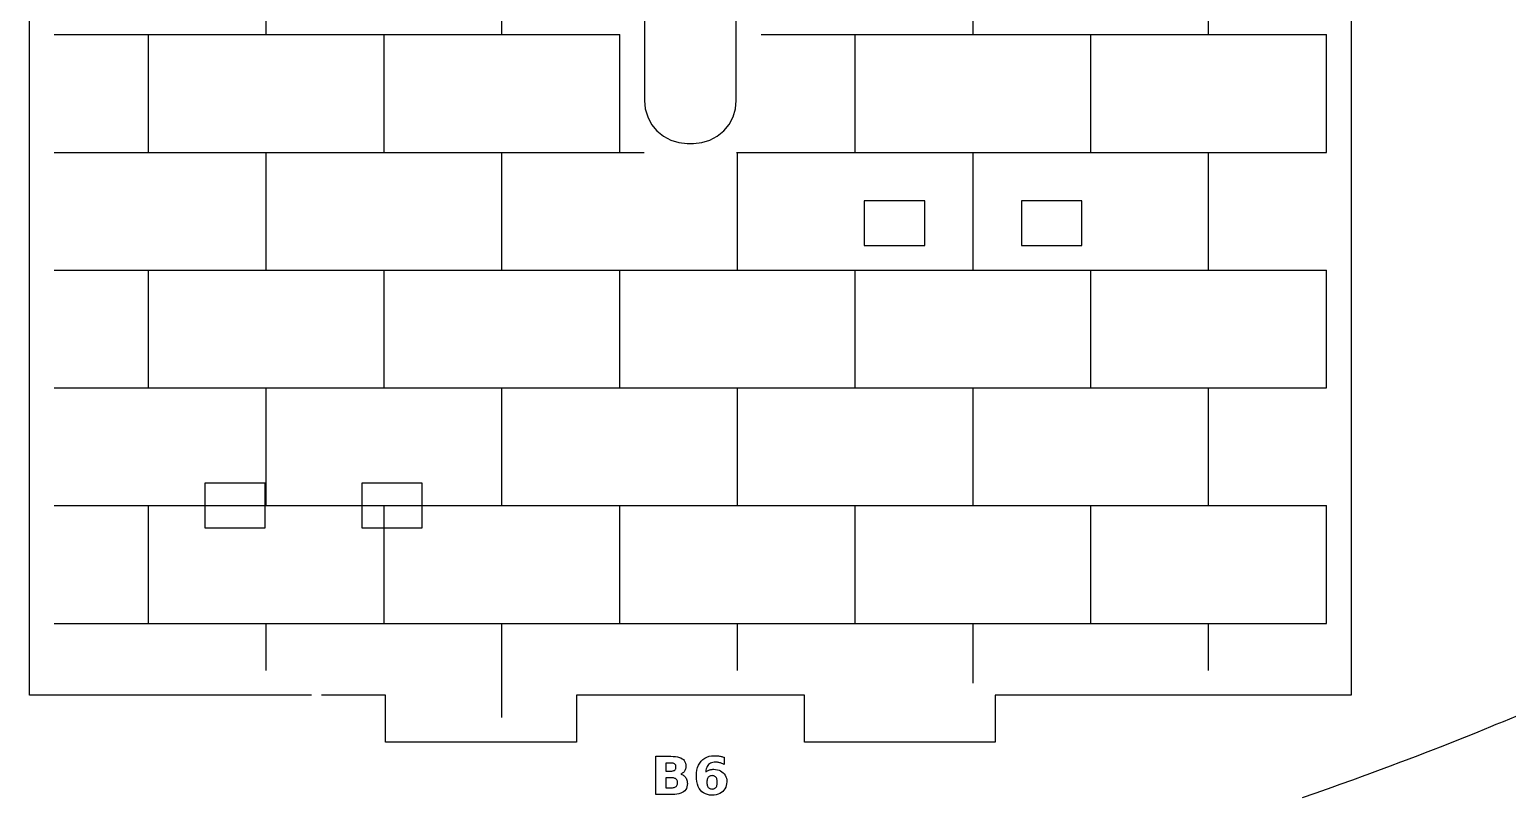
# Model space of a CAD drawing. Header units: millimetres. Extents: x 8 to 297, y 5 to 291.
# Drawn here: x 8.9 to 103, y 190.5 to 239.3 of the extents above; entities that cross this region are included whole.
import ezdxf

# ---------------------------------------------------------------- set-up
doc = ezdxf.new("R2010")
doc.units = ezdxf.units.MM
for name, color, linetype in [('CUT', 1, 'CONTINUOUS'), ('ENGRAVE', 5, 'CONTINUOUS'), ('SCORE', 7, 'CONTINUOUS')]:
    doc.layers.add(name, color=color, linetype=linetype)

msp = doc.modelspace()

# ---------------------------------------------------------------- linework, layer by layer
at = {"layer": 'CUT', "color": 1}
for points in [[(26.8667, 196.925), (8.925, 196.925), (8.925, 269.075), (9.7833, 269.075)], [(75.2333, 269.075), (93.075, 269.075), (93.075, 196.925), (70.4083, 196.925), (70.4083, 193.925), (58.2583, 193.925), (58.2583, 196.925), (43.7417, 196.925), (43.7417, 193.925), (31.5917, 193.925), (31.5917, 196.925), (27.5167, 196.925)], [(48.075, 251.1963), (48.075, 234.8037), (48.1277, 234.2684), (48.2828, 233.7573), (48.5345, 233.2863), (48.8734, 232.8734), (49.2863, 232.5345), (49.7573, 232.2828), (50.2684, 232.1277), (50.8037, 232.075), (51.1963, 232.075), (51.7316, 232.1277), (52.2427, 232.2828), (52.7137, 232.5345), (53.1266, 232.8734), (53.4655, 233.2863), (53.7172, 233.7573), (53.7172, 233.7573), (53.8723, 234.2684), (53.925, 234.8037), (53.925, 251.1963)], [(89.9732, 190.4069), (90.7735, 190.6843), (91.5718, 190.9637), (91.8723, 191.0706), (92.373, 191.249), (93.172, 191.5364), (93.9726, 191.8281), (94.0877, 191.8704), (94.7711, 192.1212), (95.5709, 192.4191), (96.2358, 192.6701), (96.3718, 192.7214), (97.1708, 193.0254), (97.9704, 193.3332), (98.321, 193.4698), (98.7699, 193.6446), (99.5698, 193.9602), (100.3446, 194.2696), (100.3705, 194.2799), (101.1687, 194.6008), (101.9697, 194.9277), (102.3132, 195.0691), (102.7684, 195.2571), (103.5699, 195.5923)]]:
    msp.add_lwpolyline(points, dxfattribs=at)
for points in [[(65.925, 228.425), (62.075, 228.425), (62.075, 225.575), (65.925, 225.575), (65.925, 228.425)], [(75.925, 228.425), (72.075, 228.425), (72.075, 225.575), (75.925, 225.575), (75.925, 228.425)], [(20.075, 210.425), (20.075, 207.575), (23.925, 207.575), (23.925, 210.425), (20.075, 210.425)], [(33.925, 210.425), (30.075, 210.425), (30.075, 207.575), (33.925, 207.575), (33.925, 210.425)]]:
    msp.add_lwpolyline(points, close=True, dxfattribs=at)
at = {"layer": 'ENGRAVE', "color": 5}
for points in [[(50.5655, 191.817), (50.615, 191.7782), (50.6595, 191.7339), (50.699, 191.684), (50.7328, 191.6294), (50.7604, 191.5708), (50.782, 191.5082), (50.7973, 191.4417), (50.8066, 191.3711), (50.8096, 191.2966), (50.803, 191.1844), (50.7832, 191.0821), (50.7502, 190.9898), (50.704, 190.9074), (50.6446, 190.835), (50.572, 190.7725), (50.4859, 190.7198), (50.3861, 190.6767), (50.2725, 190.6431), (50.1452, 190.6192), (50.0042, 190.6048), (49.8493, 190.6), (48.8093, 190.6), (48.8093, 193.03), (49.7501, 193.03), (49.911, 193.0258), (50.0565, 193.013), (50.1865, 192.9918), (50.3009, 192.962), (50.3999, 192.9238), (50.4833, 192.877), (50.5527, 192.8209), (50.6094, 192.7546), (50.6536, 192.678), (50.6851, 192.5913), (50.704, 192.4943), (50.7104, 192.3871), (50.708, 192.3294), (50.7011, 192.2747), (50.6896, 192.2229), (50.6735, 192.1741), (50.6527, 192.1282), (50.6273, 192.0852), (50.5976, 192.0455), (50.5637, 192.0093), (50.5256, 191.9767), (50.4834, 191.9477), (50.437, 191.9223), (50.3865, 191.9005), (50.4512, 191.8782), (50.5109, 191.8504), (50.5655, 191.817)], [(53.1071, 192.5407), (53.057, 192.5619), (53.008, 192.581), (52.9599, 192.598), (52.9129, 192.6128), (52.8668, 192.6256), (52.8214, 192.6362), (52.7764, 192.645), (52.7317, 192.6518), (52.6874, 192.6567), (52.6435, 192.6596), (52.5999, 192.6605), (52.51, 192.6562), (52.427, 192.6433), (52.3508, 192.6217), (52.2816, 192.5915), (52.2192, 192.5526), (52.1637, 192.5051), (52.1152, 192.4491), (52.074, 192.3848), (52.04, 192.312), (52.0132, 192.2309), (51.9937, 192.1415), (51.9814, 192.0437), (52.0177, 192.0692), (52.055, 192.0924), (52.0933, 192.1135), (52.1326, 192.1323), (52.1728, 192.1489), (52.2141, 192.1633), (52.2565, 192.1755), (52.3002, 192.1855), (52.3451, 192.1932), (52.3914, 192.1988), (52.4388, 192.2021), (52.4876, 192.2032), (52.6078, 192.1971), (52.72, 192.179), (52.8243, 192.1487), (52.9205, 192.1063), (53.0087, 192.0517), (53.089, 191.9851), (53.1588, 191.9086), (53.216, 191.8247), (53.2605, 191.7332), (53.2922, 191.6343), (53.3113, 191.5278), (53.3176, 191.4138), (53.3105, 191.2879), (53.2893, 191.1707), (53.2538, 191.062), (53.2041, 190.9621), (53.1402, 190.8707), (53.0621, 190.788), (52.9721, 190.7161), (52.8724, 190.6573), (52.763, 190.6116), (52.644, 190.5789), (52.5153, 190.5593), (52.3769, 190.5528), (52.225, 190.5617), (52.0849, 190.5883), (51.9568, 190.6328), (51.8405, 190.6949), (51.7361, 190.7749), (51.6437, 190.8726), (51.5643, 190.9867), (51.4994, 191.1156), (51.449, 191.2594), (51.4129, 191.4181), (51.3913, 191.5916), (51.384, 191.78), (51.3925, 191.9736), (51.4178, 192.1528), (51.4599, 192.3177), (51.519, 192.4683), (51.5948, 192.6046), (51.6876, 192.7265), (51.795, 192.8316), (51.915, 192.9177), (52.0475, 192.9846), (52.1925, 193.0325), (52.3501, 193.0611), (52.5201, 193.0707), (52.5757, 193.07), (52.6308, 193.0678), (52.6853, 193.0642), (52.7393, 193.0591), (52.7927, 193.0526), (52.8456, 193.0447), (52.8982, 193.0353), (52.9505, 193.0244), (53.0027, 193.0121), (53.0547, 192.9984), (53.1065, 192.9832), (53.1581, 192.9665), (53.1581, 192.5173), (53.1071, 192.5407)], [(49.8734, 192.0965), (49.9128, 192.1055), (49.9483, 192.1182), (49.9797, 192.1345), (50.0072, 192.1544), (50.0306, 192.1778), (50.0497, 192.2046), (50.0646, 192.2349), (50.0752, 192.2687), (50.0816, 192.3058), (50.0837, 192.3464), (50.0816, 192.3865), (50.0752, 192.4234), (50.0646, 192.4569), (50.0497, 192.4871), (50.0306, 192.514), (50.0072, 192.5377), (49.9797, 192.5578), (49.9483, 192.5743), (49.9128, 192.5871), (49.8734, 192.5963), (49.83, 192.6017), (49.7826, 192.6036), (49.4359, 192.6036), (49.4359, 192.0893), (49.7826, 192.0893), (49.83, 192.0911), (49.8734, 192.0965)], [(49.9692, 191.0464), (50.0139, 191.0619), (50.0535, 191.0818), (50.0878, 191.1062), (50.1169, 191.135), (50.1407, 191.1684), (50.1592, 191.2063), (50.1724, 191.2487), (50.1804, 191.2956), (50.183, 191.3471), (50.1804, 191.3975), (50.1725, 191.4436), (50.1594, 191.4852), (50.1411, 191.5225), (50.1175, 191.5554), (50.0886, 191.5839), (50.0545, 191.608), (50.015, 191.6277), (49.9702, 191.6431), (49.9201, 191.6541), (49.8646, 191.6606), (49.8038, 191.6628), (49.4359, 191.6628), (49.4359, 191.0264), (49.8038, 191.0264), (49.8641, 191.0286), (49.9192, 191.0353), (49.9692, 191.0464)], [(52.2829, 191.7877), (52.2396, 191.7729), (52.2007, 191.7522), (52.1665, 191.7255), (52.1368, 191.6929), (52.1117, 191.6544), (52.0912, 191.61), (52.0752, 191.5597), (52.0638, 191.5034), (52.0569, 191.4412), (52.0546, 191.3731), (52.0569, 191.305), (52.0638, 191.2428), (52.0752, 191.1865), (52.0912, 191.1362), (52.1117, 191.0918), (52.1368, 191.0533), (52.1665, 191.0207), (52.2007, 190.9941), (52.2396, 190.9733), (52.2829, 190.9585), (52.3309, 190.9496), (52.3834, 190.9467), (52.4364, 190.9496), (52.4848, 190.9585), (52.5285, 190.9733), (52.5675, 190.9941), (52.6019, 191.0207), (52.6316, 191.0533), (52.6567, 191.0918), (52.6773, 191.1362), (52.6933, 191.1865), (52.7047, 191.2428), (52.7115, 191.305), (52.7138, 191.3731), (52.7115, 191.4412), (52.7047, 191.5034), (52.6933, 191.5597), (52.6773, 191.61), (52.6567, 191.6544), (52.6316, 191.6929), (52.6019, 191.7255), (52.5675, 191.7522), (52.5285, 191.7729), (52.4848, 191.7877), (52.4364, 191.7966), (52.3834, 191.7995), (52.3309, 191.7966), (52.2829, 191.7877)]]:
    msp.add_lwpolyline(points, close=True, dxfattribs=at)
at = {"layer": 'SCORE', "color": 7}
for points in [[(24, 239), (24, 246.5)], [(39, 239), (39, 246.5)], [(69, 239), (69, 246.5)], [(84, 239), (84, 246.5)], [(10.5, 239), (46.5, 239)], [(16.5, 231.5), (16.5, 239)], [(31.5, 231.5), (31.5, 239)], [(46.5, 234.8), (46.5, 239)], [(55.5, 239), (91.5, 239)], [(61.5, 231.5), (61.5, 239)], [(76.5, 231.5), (76.5, 239)], [(91.5, 231.5), (91.5, 239)], [(46.5, 231.5), (46.5, 234.8)], [(10.5, 231.5), (48.0642, 231.5)], [(24, 224), (24, 231.5)], [(39, 224), (39, 231.5)], [(53.9358, 231.5), (91.5, 231.5)], [(54, 224), (54, 231.5)], [(69, 224), (69, 231.5)], [(84, 224), (84, 231.5)], [(10.5, 224), (91.5, 224)], [(16.5, 216.5), (16.5, 224)], [(31.5, 216.5), (31.5, 224)], [(46.5, 216.5), (46.5, 224)], [(61.5, 216.5), (61.5, 224)], [(76.5, 216.5), (76.5, 224)], [(91.5, 216.5), (91.5, 224)], [(10.5, 216.5), (91.5, 216.5)], [(24, 209), (24, 216.5)], [(39, 209), (39, 216.5)], [(54, 209), (54, 216.5)], [(69, 209), (69, 216.5)], [(84, 209), (84, 216.5)], [(10.5, 209), (91.5, 209)], [(16.5, 201.5), (16.5, 209)], [(31.5, 201.5), (31.5, 209)], [(46.5, 201.5), (46.5, 209)], [(61.5, 201.5), (61.5, 209)], [(76.5, 201.5), (76.5, 209)], [(91.5, 201.5), (91.5, 209)], [(10.5, 201.5), (91.5, 201.5)], [(24, 198.5), (24, 201.5)], [(39, 195.5), (39, 201.5)], [(54, 198.5), (54, 201.5)], [(69, 197.685), (69, 201.5)], [(84, 198.5), (84, 201.5)]]:
    msp.add_lwpolyline(points, dxfattribs=at)

doc.saveas('drawing.dxf')
